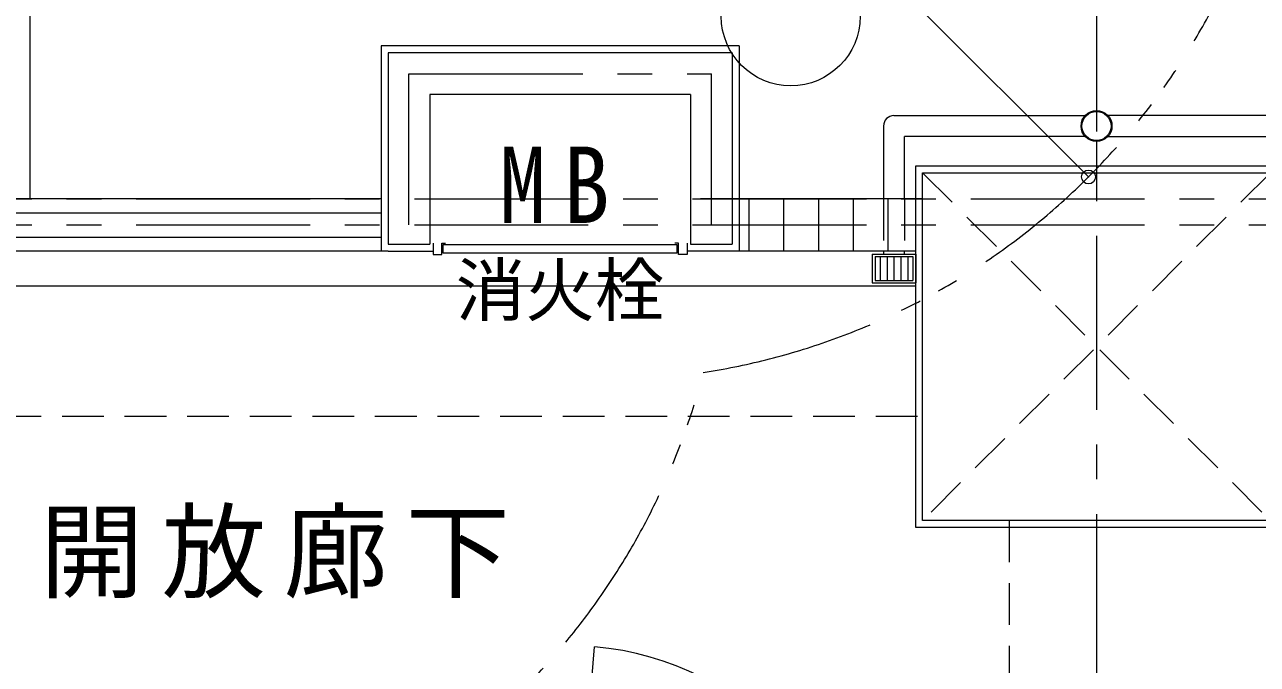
# Model space of a CAD drawing. Units: millimetres at full size; details may follow other scales. Extents: x -443943 to 462275, y -43546 to 79452.
# Drawn here: x -12877 to -9332, y 54352 to 56192 of the extents above; entities that cross this region are included whole.
import ezdxf
from ezdxf.enums import TextEntityAlignment as Align

# ---------------------------------------------------------------- set-up
doc = ezdxf.new("R2010")
doc.units = ezdxf.units.MM
doc.header["$LTSCALE"] = 100
doc.header["$PDMODE"] = 32
doc.header["$PDSIZE"] = 40
for name, pattern in [('CHAIN1', [8, 5, -1, 1, -1]), ('DASHED1', [1.8, 1.2, -0.6]), ('DOUBLE_CHAIN1', [8.8, 5, -1, 0.6, -0.6, 0.6, -1])]:
    doc.linetypes.add(name, pattern=pattern)
for name, color, linetype, lineweight in [('0-0_仕上', 4, 'Continuous', 9), ('0-5_文字', 4, 'CHAIN1', 9), ('4-0_仕上', 7, 'Continuous', 15), ('4-1_通り芯', 4, 'Continuous', 9), ('4-2_躯体', 3, 'Continuous', 20), ('4-3_建具', 4, 'Continuous', 9), ('4-5_文字', 7, 'Continuous', 15), ('4-B_E-PANL', 1, 'Continuous', 18), ('4-F__', 4, 'Continuous', 9)]:
    doc.layers.add(name, color=color, linetype=linetype, lineweight=lineweight)
doc.styles.add('ＭＳ ゴシック', font='')
doc.styles.get('ＭＳ ゴシック').set_extended_font_data('MS Gothic')

msp = doc.modelspace()

# ---------------------------------------------------------------- linework, layer by layer
at = {"layer": '0-0_仕上', "color": 2, "lineweight": 15}
msp.add_line((-12861.7, 57142.9), (-12861.7, 55690.7), dxfattribs=at)
at = {"layer": '0-0_仕上', "color": 7, "lineweight": 15}
for p, q in [((-11701.7, 55563.7), (-11701.7, 55530.7)), ((-11676.7, 55563.7), (-11666.7, 55563.7)), ((-11676.7, 55530.7), (-11676.7, 55563.7)), ((-11672.7, 55534.7), (-11672.7, 55559.7)), ((-11672.7, 55559.7), (-11000.7, 55559.7)), ((-10996.7, 55563.7), (-11006.7, 55563.7)), ((-11000.7, 55559.7), (-11000.7, 55534.7)), ((-10996.7, 55530.7), (-10996.7, 55563.7)), ((-10971.7, 55563.7), (-10971.7, 55530.7)), ((-11701.7, 55530.7), (-11676.7, 55530.7)), ((-11000.7, 55534.7), (-11672.7, 55534.7)), ((-10971.7, 55530.7), (-10996.7, 55530.7))]:
    msp.add_line(p, q, dxfattribs=at)
at = {"layer": '0-5_文字', "color": 7, "linetype": 'Continuous', "lineweight": 15}
for p, q in [((-11851.7, 55690.7), (-15449.2, 55690.7)), ((-10294.2, 55690.7), (-10933.5, 55690.7))]:
    msp.add_line(p, q, dxfattribs=at)
at = {"layer": '4-0_仕上'}
for p, q in [((-11851.7, 56130.7), (-11851.7, 55540.7)), ((-10821.7, 56130.7), (-11851.7, 56130.7)), ((-10821.7, 56130.7), (-10821.7, 55540.7)), ((-10314.2, 54745.7), (-10314.2, 55785.7)), ((-11831.7, 55540.7), (-12951.7, 55540.7)), ((-11831.7, 55540.7), (-11701.7, 55540.7)), ((-10314.2, 55540.7), (-10971.7, 55540.7)), ((-9274.2, 54745.7), (-10314.2, 54745.7))]:
    msp.add_line(p, q, dxfattribs=at)
at = {"layer": '4-0_仕上', "color": 2}
for p, q in [((-10376.7, 55930.2), (-9827, 55930.2)), ((-9211.7, 55930.2), (-9761.3, 55930.2)), ((-10406.7, 55900.2), (-10406.7, 55690.7)), ((-9827, 55870.2), (-10346.7, 55870.2)), ((-10346.7, 55690.7), (-10346.7, 55870.2)), ((-9761.3, 55870.2), (-9241.7, 55870.2)), ((-9794.2, 55855.7), (-9794.2, 55785.7)), ((-10439.2, 55531.7), (-10314.2, 55531.7)), ((-10431.2, 55525.2), (-10431.2, 55456.2)), ((-10416.7, 55525.2), (-10416.7, 55456.2)), ((-10406.7, 55540.7), (-10406.7, 55531.7)), ((-10396.7, 55525.2), (-10396.7, 55456.2)), ((-10376.7, 55525.2), (-10376.7, 55456.2)), ((-10356.7, 55525.2), (-10356.7, 55456.2)), ((-10346.7, 55531.7), (-10346.7, 55540.7)), ((-10336.7, 55525.2), (-10336.7, 55456.2)), ((-10314.2, 55531.7), (-10314.2, 55449.7)), ((-10431.2, 55456.2), (-10322.2, 55456.2))]:
    msp.add_line(p, q, dxfattribs=at)
at = {"layer": '4-0_仕上', "color": 2, "linetype": 'DASHED1'}
for p, q in [((-10406.7, 55690.7), (-10406.7, 55540.7)), ((-10346.7, 55690.7), (-10346.7, 55540.7))]:
    msp.add_line(p, q, dxfattribs=at)
at = {"layer": '4-0_仕上', "color": 4, "lineweight": 9}
msp.add_line((-12951.7, 55440.7), (-10314.2, 55440.7), dxfattribs=at)
at = {"layer": '4-0_仕上', "linetype": 'DASHED1'}
for p, q in [((-15469.2, 55065.7), (-10294.2, 55065.7)), ((-10044.2, 48885.7), (-10044.2, 54765.7))]:
    msp.add_line(p, q, dxfattribs=at)
at = {"layer": '4-0_仕上'}
msp.add_lwpolyline([(-10314.2, 55785.7), (-9274.2, 55785.7), (-9274.2, 54745.7)], dxfattribs=at)
at = {"layer": '4-0_仕上', "color": 2}
for points in [[(-10439.2, 55531.7), (-10439.2, 55449.7), (-10314.2, 55449.7)], [(-10431.2, 55525.2), (-10322.2, 55525.2), (-10322.2, 55456.2)]]:
    msp.add_lwpolyline(points, dxfattribs=at)
for radius in [44.5, 41.8]:
    msp.add_circle((-9794.2, 55900.2), radius, dxfattribs=at)
msp.add_arc((-10376.7, 55900.2), 30, 90, 180, dxfattribs=at)
at = {"layer": '4-1_通り芯', "linetype": 'CHAIN1'}
for p, q in [((-9794.2, 59584.4), (-9794.2, 44110.7)), ((-11771.7, 55615.7), (-11771.7, 56050.7)), ((-11771.7, 56050.7), (-10901.7, 56050.7)), ((-10901.7, 55615.7), (-10901.7, 56050.7)), ((-18955.9, 55690.7), (21355.8, 55690.7)), ((-18955.9, 55615.7), (3405.8, 55615.7))]:
    msp.add_line(p, q, dxfattribs=at)
at = {"layer": '4-2_躯体'}
for p, q in [((-10841.7, 56110.7), (-11831.7, 56110.7)), ((-10841.7, 56110.7), (-10841.7, 55560.7)), ((-11711.7, 55990.7), (-11711.7, 55560.7)), ((-10961.7, 55990.7), (-11711.7, 55990.7)), ((-10961.7, 55990.7), (-10961.7, 55560.7)), ((-10961.7, 55560.7), (-10841.7, 55560.7))]:
    msp.add_line(p, q, dxfattribs=at)
at = {"layer": '4-2_躯体', "linetype": 'DASHED1'}
for p, q in [((-9294.2, 55765.7), (-10294.2, 54765.7)), ((-10294.2, 55765.7), (-9294.2, 54765.7))]:
    msp.add_line(p, q, dxfattribs=at)
at = {"layer": '4-2_躯体'}
msp.add_lwpolyline([(-11831.7, 56110.7), (-11831.7, 55560.7), (-11711.7, 55560.7)], dxfattribs=at)
msp.add_lwpolyline([(-9294.2, 54765.7), (-10294.2, 54765.7), (-10294.2, 55765.7), (-9294.2, 55765.7)], close=True, dxfattribs=at)
at = {"layer": '4-3_建具'}
for p, q in [((-10794.2, 55690.7), (-10794.2, 55540.7)), ((-10694.2, 55690.7), (-10694.2, 55540.7)), ((-10594.2, 55690.7), (-10594.2, 55540.7)), ((-10494.2, 55690.7), (-10494.2, 55540.7)), ((-10394.2, 55690.7), (-10394.2, 55540.7)), ((-11311.7, 53555.7), (-11237.6, 54402.5))]:
    msp.add_line(p, q, dxfattribs=at)
at = {"layer": '4-3_建具', "lineweight": 18}
for p, q in [((-12951.7, 55650.7), (-11851.7, 55650.7)), ((-12951.7, 55580.7), (-11851.7, 55580.7))]:
    msp.add_line(p, q, dxfattribs=at)
at = {"layer": '4-3_建具'}
msp.add_arc((-11311.7, 53555.7), 850, 0, 85, dxfattribs=at)
at = {"layer": '4-B_E-PANL'}
msp.add_line((-11231.7, 57167.9), (-9817.4, 55753.7), dxfattribs=at)
at = {"layer": '4-B_E-PANL', "linetype": 'DOUBLE_CHAIN1'}
for centre, start, end in [((-11231.7, 57167.9), 278.8213, 0), ((-12861.7, 55690.7), 270, 345.5473)]:
    msp.add_arc(centre, 2000, start, end, dxfattribs=at)
at = {"layer": '4-B_E-PANL'}
msp.add_point((-9817.4, 55753.7), dxfattribs=at)
at = {"layer": '4-F__'}
msp.add_circle((-10673.5, 56215.7), 200, dxfattribs=at)

# ---------------------------------------------------------------- texts
at = {"layer": '0-5_文字', "style": 'ＭＳ ゴシック'}
msp.add_text('消火栓', height=146.6, dxfattribs=at).set_placement((-11636.8, 55311.1), align=Align.BOTTOM_LEFT)
at = {"layer": '0-5_文字', "color": 7, "insert": (-11511.7, 55621.3), "char_height": 219.9, "attachment_point": 7, "style": 'ＭＳ ゴシック'}
msp.add_mtext('\\T1.36;\\W0.9;MB', dxfattribs=at)
at = {"layer": '4-5_文字', "insert": (-12833.7, 54541.3), "char_height": 219.9, "attachment_point": 7, "style": 'ＭＳ ゴシック'}
msp.add_mtext('\\T1.17;開放廊下', dxfattribs=at)

doc.saveas('drawing.dxf')
